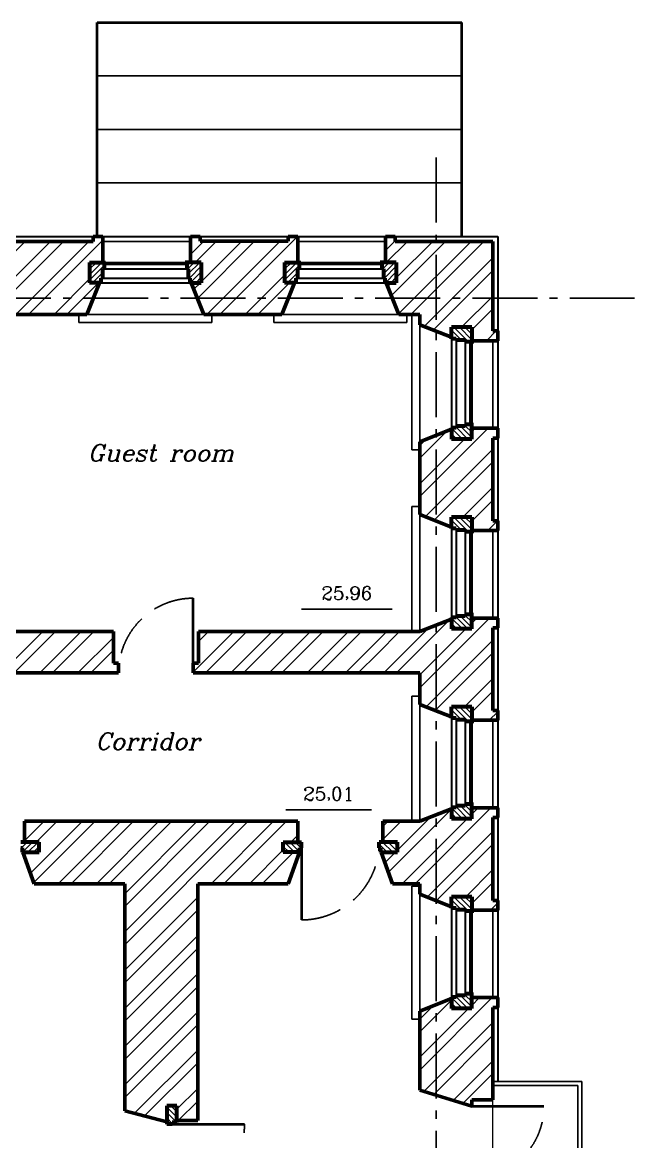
# Model space of a CAD drawing. Header units: millimetres. Extents: x 60 to 102290, y 34 to 65730.
# Drawn here: x 94738 to 102290, y 15173 to 28973 of the extents above; entities that cross this region are included whole.
import ezdxf
from ezdxf.enums import TextEntityAlignment as Align

# ---------------------------------------------------------------- set-up
doc = ezdxf.new("R2010")
doc.units = ezdxf.units.MM
doc.linetypes.add('GOST2.303 4', pattern=[7, 5, -2, 0])
doc.linetypes.add('GOST2.303 6', pattern=[12, 8, -1.5, 1, -1.5])
doc.layers.add('axes', color=40, linetype='GOST2.303 6')
doc.layers.add('text', color=177, linetype='Continuous')
doc.styles.add('GOST 2.304', font='romanc.shx', dxfattribs={"oblique": 15})

msp = doc.modelspace()

# ---------------------------------------------------------------- linework, layer by layer
at = {"lineweight": 40, "ltscale": 100}
for p, q in [((95660.3, 26333.3), (95660.3, 28973.3)), ((95660.3, 28973.3), (100160.3, 28973.3)), ((100160.3, 26333.3), (100160.3, 28973.3)), ((96845.3, 20953.3), (96845.3, 21873.3)), ((98179.9, 18865.8), (98179.9, 17905.8)), ((100280.6, 15608.3), (101170.6, 15608.3)), ((96517.8, 15388.7), (97477.8, 15388.7))]:
    msp.add_line(p, q, dxfattribs=at)
at = {"lineweight": 25, "ltscale": 100}
for p, q in [((95660.3, 28313.3), (100160.3, 28313.3)), ((95660.3, 27653.3), (100160.3, 27653.3)), ((95660.3, 26993.3), (100160.3, 26993.3)), ((94511.9, 26013.3), (94771.9, 26273.3)), ((94552.8, 25582.7), (95243.4, 26273.3)), ((94604.9, 25792), (95086.3, 26273.3)), ((94657.7, 25373.3), (95557.7, 26273.3)), ((94814.9, 25373.3), (95730.3, 26288.7)), ((95610.3, 26325.9), (95617.7, 26333.3)), ((96810.3, 26273.3), (95730.3, 26273.3)), ((96810.3, 26111.5), (96972.1, 26273.3)), ((96869.3, 26013.3), (97129.3, 26273.3)), ((96897.7, 25570.3), (97601.5, 26274.1)), ((96944.9, 25774.7), (97444.3, 26274.1)), ((97015, 25373.3), (97915.8, 26274.1)), ((97172.2, 25373.3), (98132.2, 26333.3)), ((99215.7, 26273.3), (98135.7, 26273.3)), ((99215.7, 26159.5), (99335.7, 26279.5)), ((99226.6, 26013.3), (99486.6, 26273.3)), ((99289.5, 25604.7), (99958, 26273.3)), ((99350.3, 25822.7), (99800.9, 26273.3)), ((99378.3, 25379.3), (100272.4, 26273.3)), ((99529.5, 25373.3), (100429.5, 26273.3)), ((95565.3, 25995.8), (95582.8, 26013.3)), ((95565.3, 25928.4), (95650.2, 26013.3)), ((95565.3, 25861.1), (95717.5, 26013.3)), ((95565.3, 25793.7), (95745.3, 25973.7)), ((95761.9, 25990.3), (95765.3, 25993.7)), ((96764.9, 25988.1), (96790.1, 26013.3)), ((96778.5, 25934.3), (96857.5, 26013.3)), ((96784.9, 25873.4), (96924.8, 26013.3)), ((96798.2, 25819.3), (96944.9, 25966.1)), ((97970.6, 25995.8), (97988.2, 26013.3)), ((97970.6, 25928.4), (98055.5, 26013.3)), ((97970.6, 25861.1), (98122.9, 26013.3)), ((97970.6, 25793.7), (98150.7, 25973.7)), ((98126.5, 26013.3), (98135.7, 26022.5)), ((98167.3, 25990.3), (98170.7, 25993.7)), ((99170.3, 25988.1), (99195.5, 26013.3)), ((99183.8, 25934.3), (99262.8, 26013.3)), ((99190.3, 25873.4), (99330.2, 26013.3)), ((99203.5, 25819.3), (99350.3, 25966.1)), ((99693.4, 25222.9), (100540.6, 26070.1)), ((95129.2, 25373.3), (95565.3, 25809.4)), ((95602.2, 25763.3), (95725.3, 25886.4)), ((96809.5, 25763.3), (96944.9, 25898.7)), ((96876.9, 25763.3), (96944.9, 25831.4)), ((97486.5, 25373.3), (97970.6, 25857.5)), ((98007.6, 25763.3), (98130.7, 25886.4)), ((99214.9, 25763.3), (99350.3, 25898.7)), ((99282.2, 25763.3), (99350.3, 25831.4)), ((99806.1, 25178.5), (100540.6, 25913)), ((95286.3, 25373.3), (95676.3, 25763.3)), ((95669.6, 25763.3), (95705.3, 25799)), ((96853.3, 25683), (96933.6, 25763.3)), ((96944.2, 25763.3), (96944.9, 25764)), ((97643.7, 25373.3), (98033.7, 25763.3)), ((98075, 25763.3), (98110.7, 25799)), ((99245.1, 25717.5), (99290.9, 25763.3)), ((99349.6, 25763.3), (99350.3, 25764)), ((100155.3, 25213.3), (100540.6, 25598.7)), ((100280.6, 25181.5), (100540.6, 25441.5)), ((95435, 25273.3), (95435, 25373.3)), ((95435, 25373.3), (97075.3, 25373.3)), ((97075.3, 25273.3), (95435, 25273.3)), ((95534.9, 25373.3), (96975.3, 25373.3)), ((96975.3, 25373.3), (97075.3, 25373.3)), ((97075.3, 25373.3), (97075.3, 25273.3)), ((97840.3, 25273.3), (97840.3, 25373.3)), ((97840.3, 25373.3), (99480.6, 25373.3)), ((99480.6, 25273.3), (97840.3, 25273.3)), ((97940.3, 25373.3), (99380.6, 25373.3)), ((99380.6, 25373.3), (99480.6, 25373.3)), ((99480.6, 25373.3), (99480.6, 25273.3)), ((99640.6, 25373.3), (99540.6, 25373.3)), ((99540.6, 25373.3), (99540.6, 23703.3)), ((99640.6, 25243.7), (99640.6, 25373.3)), ((99640.6, 25243.6), (99640.6, 23803.3)), ((100030.6, 25176.3), (100153.7, 25053.3)), ((100061, 25213.3), (100241.1, 25033.3)), ((100128.4, 25213.3), (100280.6, 25061)), ((100195.7, 25213.3), (100280.6, 25128.4)), ((100263.1, 25213.3), (100280.6, 25195.8)), ((100461.7, 25048.3), (100581.7, 25168.3)), ((100030.6, 25109), (100066.3, 25073.3)), ((100257.6, 25016.7), (100261.1, 25013.3)), ((100540.6, 23968.3), (100540.6, 25048.3)), ((100255.5, 24013.7), (100280.6, 23988.5)), ((99640.6, 23127.1), (100481.8, 23968.3)), ((99640.6, 23598.6), (99978.4, 23936.4)), ((100030.6, 23969.1), (100166.1, 23833.7)), ((100030.6, 23901.7), (100098.7, 23833.7)), ((100086.6, 23980.4), (100233.4, 23833.7)), ((100140.8, 23993.7), (100280.6, 23853.8)), ((100201.6, 24000.1), (100280.6, 23921.1)), ((100280.6, 23924.3), (100324.7, 23968.3)), ((99640.6, 23755.7), (99719.1, 23834.2)), ((99640.6, 23284.3), (100190, 23833.7)), ((99640.6, 23703.3), (99640.6, 23803.3)), ((100030.6, 23834.4), (100031.4, 23833.7)), ((99540.6, 23703.3), (99640.6, 23703.3)), ((99705.8, 22878), (100540.6, 23712.8)), ((99818.5, 22833.6), (100540.6, 23555.7)), ((100172.6, 22873.3), (100540.6, 23241.4)), ((100280.6, 22824.2), (100540.6, 23084.2)), ((99640.6, 23003.7), (99540.6, 23003.7)), ((99540.6, 23003.7), (99540.6, 21463.3)), ((99640.6, 22903.7), (99640.6, 23003.7)), ((99640.6, 22903.6), (99640.6, 21463.3)), ((100030.6, 22836.3), (100153.7, 22713.3)), ((100061, 22873.3), (100241.1, 22693.3)), ((100128.4, 22873.3), (100280.6, 22721)), ((100195.7, 22873.3), (100280.6, 22788.4)), ((100263.1, 22873.3), (100280.6, 22855.8)), ((100479, 22708.3), (100599, 22828.3)), ((100030.6, 22769), (100066.3, 22733.3)), ((100257.6, 22676.7), (100261.1, 22673.3)), ((100540.6, 21628.3), (100540.6, 22708.3)), ((100255.5, 21673.7), (100280.6, 21648.5)), ((99352.7, 20953.3), (100007, 21607.6)), ((99640.6, 20769.8), (100499.1, 21628.3)), ((100030.6, 21629.1), (100166.1, 21493.7)), ((100030.6, 21561.7), (100098.7, 21493.7)), ((100086.6, 21640.4), (100233.4, 21493.7)), ((100140.8, 21653.7), (100280.6, 21513.8)), ((100201.6, 21660.1), (100280.6, 21581.1)), ((100280.6, 21567), (100342, 21628.3)), ((94480.9, 20953.3), (94990.9, 21463.3)), ((94638, 20953.3), (95148, 21463.3)), ((94952.4, 20953.3), (95462.4, 21463.3)), ((95109.5, 20953.3), (95619.5, 21463.3)), ((96845.6, 20960.7), (97348.2, 21463.3)), ((96910.6, 21340.1), (97033.9, 21463.3)), ((96995.4, 20953.3), (97505.4, 21463.3)), ((97309.7, 20953.3), (97819.7, 21463.3)), ((97466.8, 20953.3), (97976.8, 21463.3)), ((98070.6, 21242.8), (98291.1, 21463.3)), ((98070.6, 21085.7), (98448.3, 21463.3)), ((98252.6, 20953.3), (98762.6, 21463.3)), ((98409.8, 20953.3), (98919.8, 21463.3)), ((99120.6, 21349.9), (99234.1, 21463.3)), ((99120.6, 21192.7), (99391.2, 21463.3)), ((99195.5, 20953.3), (99747.7, 21505.5)), ((99640.6, 20927), (100207.3, 21493.7)), ((100030.6, 21494.4), (100031.4, 21493.7)), ((95423.8, 20953.3), (95860.6, 21390.1)), ((98724.1, 20953.3), (99120.6, 21349.9)), ((99718.2, 20533.1), (100540.6, 21355.5)), ((95581, 20953.3), (95860.6, 21233)), ((97781.1, 20953.3), (98070.6, 21242.8)), ((98881.2, 20953.3), (99120.6, 21192.7)), ((99831, 20488.7), (100540.6, 21198.3)), ((95895.3, 20953.3), (95925.6, 20983.7)), ((97938.3, 20953.3), (98070.6, 21085.7)), ((100189.9, 20533.3), (100540.6, 20884)), ((100280.6, 20466.9), (100540.6, 20726.9)), ((99640.6, 20663.7), (99540.6, 20663.7)), ((99540.6, 20663.7), (99540.6, 19123.3)), ((99640.6, 20563.7), (99640.6, 20663.7)), ((99640.6, 20563.6), (99640.6, 19123.3)), ((100030.6, 20496.3), (100153.7, 20373.3)), ((100030.6, 20429), (100066.3, 20393.3)), ((100061, 20533.3), (100241.1, 20353.3)), ((100128.4, 20533.3), (100280.6, 20381)), ((100195.7, 20533.3), (100280.6, 20448.4)), ((100263.1, 20533.3), (100280.6, 20515.8)), ((100496.4, 20368.3), (100600.6, 20472.6)), ((100257.6, 20336.7), (100261.1, 20333.3)), ((100540.6, 19288.3), (100540.6, 20368.3)), ((100255.5, 19333.7), (100280.6, 19308.5)), ((99252.2, 18495.5), (100030.6, 19274)), ((99581.5, 18353.3), (100516.4, 19288.3)), ((100030.6, 19289.1), (100166.1, 19153.7)), ((100030.6, 19221.7), (100098.7, 19153.7)), ((100086.6, 19300.4), (100233.4, 19153.7)), ((100140.8, 19313.7), (100280.6, 19173.8)), ((100201.6, 19320.1), (100280.6, 19241.1)), ((100280.6, 19209.6), (100359.3, 19288.3)), ((94765.3, 18880.4), (95008.2, 19123.3)), ((94837.5, 18481.1), (95479.7, 19123.3)), ((94879.6, 18366.1), (95636.8, 19123.3)), ((94907.9, 18865.8), (95165.4, 19123.3)), ((95181.1, 18353.3), (95951.1, 19123.3)), ((95338.3, 18353.3), (96108.3, 19123.3)), ((95652.6, 18353.3), (96422.6, 19123.3)), ((95809.8, 18353.3), (96579.8, 19123.3)), ((96000.6, 18229.9), (96894.1, 19123.3)), ((96000.6, 17758.4), (97365.5, 19123.3)), ((96000.6, 18072.7), (97051.2, 19123.3)), ((96000.6, 17601.3), (97522.7, 19123.3)), ((97067, 18353.3), (97837, 19123.3)), ((97224.1, 18353.3), (97994.1, 19123.3)), ((99185.3, 19057.2), (99251.4, 19123.3)), ((99185.3, 18900.1), (99408.5, 19123.3)), ((99364.6, 18765.1), (99776.3, 19176.7)), ((99424.3, 18353.3), (100224.6, 19153.7)), ((100030.6, 19154.4), (100031.4, 19153.7)), ((98051, 18865.8), (98135.3, 18950.2)), ((99730.4, 18187.9), (100540.6, 18998.2)), ((94796.3, 18865.8), (94727.3, 18796.8)), ((94863.7, 18865.8), (94740.6, 18742.8)), ((94931, 18865.8), (94806, 18740.8)), ((94945.6, 18813.1), (94873.4, 18740.8)), ((97538.5, 18353.3), (97954.9, 18769.8)), ((97954.9, 18813.1), (98027.2, 18740.8)), ((97969.5, 18865.8), (98094.5, 18740.8)), ((98036.9, 18865.8), (98159.9, 18742.8)), ((98104.2, 18865.8), (98173.2, 18796.8)), ((98171.6, 18865.8), (98179.9, 18857.5)), ((99139.6, 18840.7), (99239.5, 18740.8)), ((99181.9, 18865.8), (99306.9, 18740.8)), ((99249.2, 18865.8), (99364.6, 18750.4)), ((99316.6, 18865.8), (99364.6, 18817.7)), ((99843.1, 18143.5), (100540.6, 18841)), ((94753.2, 18711.1), (94782.9, 18740.8)), ((94945.6, 18745.7), (94940.8, 18740.8)), ((97695.6, 18353.3), (98083.1, 18740.8)), ((97954.9, 18745.7), (97959.8, 18740.8)), ((99159.6, 18753.3), (99172.2, 18740.8)), ((99210.1, 18610.5), (99340.3, 18740.8)), ((100206.9, 18193), (100540.6, 18526.7)), ((98009.9, 18353.3), (98018.4, 18361.8)), ((100280.6, 18109.6), (100540.6, 18369.6)), ((99640.6, 18323.3), (99540.6, 18323.3)), ((99540.6, 18323.3), (99540.6, 16683)), ((99640.6, 18223.3), (99640.6, 18323.3)), ((99640.6, 18223.3), (99640.6, 16783)), ((96000.6, 17287), (96900.6, 18187)), ((100030.6, 18156), (100153.7, 18032.9)), ((100030.6, 18088.6), (100066.3, 18052.9)), ((100061, 18193), (100241.1, 18012.9)), ((100128.4, 18193), (100280.6, 18040.7)), ((100195.7, 18193), (100280.6, 18108.1)), ((100263.1, 18193), (100280.6, 18175.4)), ((100513.3, 18027.9), (100600.6, 18115.3)), ((96000.6, 17129.8), (96900.6, 18029.8)), ((100257.6, 17996.3), (100261.1, 17992.9)), ((100540.6, 16947.9), (100540.6, 18027.9)), ((96000.6, 16815.5), (96900.6, 17715.5)), ((96000.6, 16658.3), (96900.6, 17558.3)), ((96000.6, 16344), (96900.6, 17244)), ((96000.6, 16186.9), (96900.6, 17086.9)), ((100201.6, 16979.8), (100280.6, 16900.8)), ((100255.5, 16993.3), (100280.6, 16968.1)), ((99640.6, 16055.2), (100533.4, 16947.9)), ((99640.6, 16526.6), (100030.6, 16916.6)), ((99640.6, 16683.8), (99804.3, 16847.4)), ((100030.6, 16948.7), (100166.1, 16813.3)), ((100030.6, 16881.4), (100098.7, 16813.3)), ((100086.6, 16960.1), (100233.4, 16813.3)), ((100140.8, 16973.3), (100280.6, 16833.4)), ((100280.6, 16852.3), (100376.3, 16947.9)), ((96000.6, 15872.6), (96900.6, 16772.6)), ((99640.6, 16212.3), (100241.6, 16813.3)), ((99640.6, 16683), (99640.6, 16783)), ((100030.6, 16814), (100031.4, 16813.3)), ((96000.6, 15715.4), (96900.6, 16615.4)), ((99540.6, 16683), (99640.6, 16683)), ((99691.7, 15791.9), (100540.6, 16640.9)), ((99811.5, 15754.5), (100540.6, 16483.7)), ((96121.5, 15522), (96900.6, 16301.1)), ((100051.1, 15679.9), (100540.6, 16169.4)), ((96245.9, 15489.2), (96900.6, 16144)), ((100170.9, 15642.5), (100540.6, 16012.3)), ((101640.6, 15913.3), (100540.6, 15913.3)), ((101640.6, 15913.3), (101640.6, 11574.7)), ((96643.1, 15572.1), (96900.6, 15829.6)), ((100540.6, 15863.3), (101590.6, 15863.3)), ((101590.6, 15863.3), (101590.6, 11574.7)), ((96518.1, 15599.1), (96643.1, 15474.1)), ((96570.9, 15613.7), (96643.1, 15541.4)), ((96638.3, 15613.7), (96643.1, 15608.8)), ((96661.5, 15433.3), (96900.6, 15672.5)), ((100531, 15688.3), (100540.6, 15697.9)), ((96518.1, 15531.7), (96641.2, 15408.7)), ((96518.1, 15464.4), (96587.1, 15395.4)), ((96494.7, 15423.7), (96518.1, 15447.1)), ((96518.1, 15397), (96526.5, 15388.7))]:
    msp.add_line(p, q, dxfattribs=at)
at = {"lineweight": 30, "ltscale": 100}
for p, q in [((61880.6, 26333.3), (100600.6, 26333.3)), ((95350.6, 26273.3), (95600.6, 26273.3)), ((97160.6, 26273.3), (96940.6, 26273.3)), ((100600.6, 26333.3), (100600.6, 15913.3)), ((95765.3, 26013.3), (96744.9, 26013.3)), ((95765.3, 25990.3), (96744.9, 25990.3)), ((98170.7, 26013.3), (99150.3, 26013.3)), ((98170.7, 25990.3), (99150.3, 25990.3)), ((95725.3, 25819.3), (96784.9, 25819.3)), ((95745.3, 25934.3), (96764.9, 25934.3)), ((98130.7, 25819.3), (99190.3, 25819.3)), ((98150.7, 25934.3), (99170.3, 25934.3)), ((95705.3, 25763.3), (96804.9, 25763.3)), ((96872.9, 25633.3), (96821.6, 25763.3)), ((98110.7, 25763.3), (99210.3, 25763.3)), ((95534.9, 25373.3), (95600.3, 25539.2)), ((100540.6, 25427.9), (100540.6, 25177.9)), ((95480.3, 25373.3), (95534.9, 25373.3)), ((100030.6, 25073.3), (100030.6, 23973.7)), ((100086.6, 25053.3), (100086.6, 23993.7)), ((100201.6, 25033.3), (100201.6, 24013.7)), ((100257.6, 25013.3), (100257.6, 24033.7)), ((100280.6, 25013.3), (100280.6, 24033.7)), ((99900.6, 23905.7), (100030.6, 23956.9)), ((100343.1, 23968.7), (100288.1, 23968.7)), ((100600.6, 23968.3), (100350.6, 23968.3)), ((100540.6, 23087.9), (100540.6, 22837.9)), ((99900.6, 22801.2), (100030.6, 22750)), ((100030.6, 22733.3), (100030.6, 21633.7)), ((100086.6, 22713.3), (100086.6, 21653.7)), ((100201.6, 22693.3), (100201.6, 21673.7)), ((100257.6, 22673.3), (100257.6, 21693.7)), ((100280.6, 22673.3), (100280.6, 21693.7)), ((100540.6, 21153.3), (100540.6, 21403.3)), ((100540.6, 21277.9), (100540.6, 21403.3)), ((100540.6, 20747.9), (100540.6, 20497.9)), ((100030.6, 20393.3), (100030.6, 19293.7)), ((100086.6, 20373.3), (100086.6, 19313.7)), ((100201.6, 20353.3), (100201.6, 19333.7)), ((100257.6, 20333.3), (100257.6, 19353.7)), ((100280.6, 20333.3), (100280.6, 19353.7)), ((100343.1, 20368.3), (100288.1, 20368.3)), ((99315.3, 19123.3), (99565.3, 19123.3)), ((100540.6, 19162), (100540.6, 18937.6)), ((100540.6, 18407.6), (100540.6, 18157.6)), ((100030.6, 18052.9), (100030.6, 16953.3)), ((100086.6, 18032.9), (100086.6, 16973.3)), ((100201.6, 18012.9), (100201.6, 16993.3)), ((100257.6, 17992.9), (100257.6, 17013.3)), ((100280.6, 17992.9), (100280.6, 17013.3)), ((100343.1, 18027.9), (100288.1, 18027.9)), ((100350.6, 18027.9), (100600.6, 18027.9)), ((100540.6, 16601.8), (100540.6, 16821.2))]:
    msp.add_line(p, q, dxfattribs=at)
at = {"lineweight": 53, "ltscale": 100}
for p, q in [((94590.3, 26273.3), (95610.3, 26273.3)), ((95610.3, 26273.3), (95610.3, 26333.3)), ((95610.3, 26333.3), (95730.3, 26333.3)), ((95730.3, 26333.3), (95730.3, 26013.3)), ((96930.3, 26333.3), (96810.3, 26333.3)), ((96810.3, 26333.3), (96810.3, 26013.3)), ((96930.3, 26274.1), (96930.3, 26333.3)), ((98015.7, 26274.1), (96930.3, 26274.1)), ((98135.7, 26333.3), (98015.7, 26333.3)), ((98015.7, 26333.3), (98015.7, 26274.1)), ((98135.7, 26333.3), (98135.7, 26013.3)), ((98135.7, 26013.3), (98135.7, 26333.3)), ((99215.7, 26333.3), (99215.7, 26013.3)), ((99215.7, 26013.3), (99215.7, 26333.3)), ((99215.7, 26333.3), (99335.7, 26333.3)), ((99335.7, 26333.3), (99335.7, 26273.3)), ((99335.7, 26273.3), (100540.6, 26273.3)), ((100540.6, 26273.3), (100540.6, 25168.3)), ((95688.6, 25763.3), (95534.9, 25373.3)), ((96821.6, 25763.3), (96975.3, 25373.3)), ((97940.3, 25373.3), (98093.9, 25763.3)), ((99380.6, 25373.3), (99227, 25763.3)), ((95534.9, 25373.3), (94635.3, 25373.3)), ((96975.3, 25373.3), (97940.3, 25373.3)), ((99640.6, 25373.3), (99380.6, 25373.3)), ((99640.6, 25243.6), (99640.6, 25373.3)), ((100030.6, 25090), (99640.6, 25243.6)), ((100540.6, 25168.3), (100600.6, 25168.3)), ((100600.6, 25168.3), (100600.6, 25048.3)), ((100600.6, 25048.3), (100280.6, 25048.3)), ((99640.6, 23803.3), (100030.6, 23956.9)), ((100600.6, 23968.3), (100280.6, 23968.3)), ((100280.6, 23968.3), (100600.6, 23968.3)), ((100600.6, 23968.3), (100600.6, 23848.3)), ((99640.6, 22903.7), (99640.6, 23803.3)), ((100600.6, 23848.3), (100540.6, 23848.3)), ((100540.6, 23848.3), (100540.6, 22828.3)), ((100030.6, 22750), (99640.6, 22903.7)), ((100540.6, 22828.3), (100600.6, 22828.3)), ((100600.6, 22828.3), (100600.6, 22708.3)), ((100600.6, 22708.3), (100280.6, 22708.3)), ((100030.6, 21616.9), (99640.6, 21463.3)), ((100600.6, 21628.3), (100280.6, 21628.3)), ((100600.6, 21508.3), (100600.6, 21628.3)), ((93000.6, 21463.3), (95860.6, 21463.3)), ((95860.6, 21463.3), (95860.6, 21073.3)), ((99640.6, 21463.3), (96910.6, 21463.3)), ((96910.6, 21463.3), (96910.6, 21073.3)), ((100540.6, 20488.3), (100540.6, 21508.3)), ((100540.6, 21508.3), (100600.6, 21508.3)), ((95860.6, 21073.3), (95925.6, 21073.3)), ((95925.6, 21073.3), (95925.6, 20953.3)), ((96910.6, 21073.3), (96845.6, 21073.3)), ((96845.6, 21073.3), (96845.6, 20953.3)), ((95925.6, 20953.3), (93000.6, 20953.3)), ((96845.6, 20953.3), (99640.6, 20953.3)), ((99640.6, 20953.3), (99640.6, 20563.6)), ((99640.6, 20563.6), (100030.6, 20410)), ((100600.6, 20488.3), (100540.6, 20488.3)), ((100600.6, 20368.3), (100600.6, 20488.3)), ((100288.1, 20368.3), (100280.6, 20368.3)), ((100280.6, 20368.3), (100600.6, 20368.3)), ((99640.6, 19123.3), (100030.6, 19276.9)), ((100280.6, 19288.3), (100600.6, 19288.3)), ((100600.6, 19288.3), (100600.6, 19168.3)), ((99185.3, 19123.3), (99185.3, 18865.8)), ((99185.3, 18865.8), (99185.3, 19123.3)), ((99185.3, 19123.3), (99640.6, 19123.3)), ((100600.6, 19168.3), (100540.6, 19168.3)), ((100540.6, 19168.3), (100540.6, 18147.9)), ((99304.3, 18353.3), (99162.3, 18740.8)), ((99640.6, 18353.3), (99304.3, 18353.3)), ((99640.6, 18223.3), (99640.6, 18353.3)), ((100030.6, 18069.7), (99640.6, 18223.3)), ((100540.6, 18147.9), (100600.6, 18147.9)), ((100600.6, 18147.9), (100600.6, 18027.9)), ((100600.6, 18027.9), (100280.6, 18027.9)), ((99640.6, 16783), (100030.6, 16936.6)), ((100600.6, 16947.9), (100280.6, 16947.9)), ((100280.6, 16947.9), (100600.6, 16947.9)), ((100600.6, 16947.9), (100600.6, 16827.9)), ((99640.6, 15807.8), (99640.6, 16783)), ((100600.6, 16827.9), (100540.6, 16827.9)), ((100540.6, 16827.9), (100540.6, 15688.3)), ((100280.6, 15608.3), (99640.6, 15807.8)), ((100540.6, 15688.3), (100280.6, 15688.3)), ((100280.6, 15688.3), (100280.6, 15608.3))]:
    msp.add_line(p, q, dxfattribs=at)
at = {"lineweight": 60, "ltscale": 100}
for p, q in [((95565.3, 26013.3), (95765.3, 26013.3)), ((95565.3, 26013.3), (95565.3, 25763.3)), ((95745.3, 25990.3), (95745.3, 25934.3)), ((95745.3, 25990.3), (95765.3, 25990.3)), ((95765.3, 26013.3), (95765.3, 25990.3)), ((96944.9, 26013.3), (96744.9, 26013.3)), ((96744.9, 26013.3), (96744.9, 25990.3)), ((96764.9, 25990.3), (96744.9, 25990.3)), ((96764.9, 25990.3), (96764.9, 25934.3)), ((96944.9, 26013.3), (96944.9, 25763.3)), ((97970.6, 26013.3), (98170.7, 26013.3)), ((97970.6, 26013.3), (97970.6, 25763.3)), ((98150.7, 25990.3), (98150.7, 25934.3)), ((98150.7, 25990.3), (98170.7, 25990.3)), ((98170.7, 26013.3), (98170.7, 25990.3)), ((99350.3, 26013.3), (99150.3, 26013.3)), ((99150.3, 26013.3), (99150.3, 25990.3)), ((99170.3, 25990.3), (99150.3, 25990.3)), ((99170.3, 25990.3), (99170.3, 25934.3)), ((99350.3, 26013.3), (99350.3, 25763.3)), ((95705.3, 25819.3), (95705.3, 25763.3)), ((95725.3, 25819.3), (95705.3, 25819.3)), ((95725.3, 25934.3), (95725.3, 25819.3)), ((95725.3, 25934.3), (95745.3, 25934.3)), ((96784.9, 25934.3), (96764.9, 25934.3)), ((96784.9, 25934.3), (96784.9, 25819.3)), ((96784.9, 25819.3), (96804.9, 25819.3)), ((96804.9, 25819.3), (96804.9, 25763.3)), ((98110.7, 25819.3), (98110.7, 25763.3)), ((98130.7, 25819.3), (98110.7, 25819.3)), ((98130.7, 25934.3), (98130.7, 25819.3)), ((98130.7, 25934.3), (98150.7, 25934.3)), ((99190.3, 25934.3), (99170.3, 25934.3)), ((99190.3, 25934.3), (99190.3, 25819.3)), ((99190.3, 25819.3), (99210.3, 25819.3)), ((99210.3, 25819.3), (99210.3, 25763.3)), ((95705.3, 25763.3), (95565.3, 25763.3)), ((96804.9, 25763.3), (96944.9, 25763.3)), ((98110.7, 25763.3), (97970.6, 25763.3)), ((99210.3, 25763.3), (99350.3, 25763.3)), ((100030.6, 25073.3), (100030.6, 25213.3)), ((100280.6, 25213.3), (100030.6, 25213.3)), ((100280.6, 25213.3), (100280.6, 25013.3)), ((100086.6, 25073.3), (100030.6, 25073.3)), ((100086.6, 25053.3), (100086.6, 25073.3)), ((100201.6, 25053.3), (100086.6, 25053.3)), ((100201.6, 25053.3), (100201.6, 25033.3)), ((100257.6, 25033.3), (100201.6, 25033.3)), ((100257.6, 25033.3), (100257.6, 25013.3)), ((100280.6, 25013.3), (100257.6, 25013.3)), ((100257.6, 24013.7), (100201.6, 24013.7)), ((100201.6, 23993.7), (100201.6, 24013.7)), ((100280.6, 24033.7), (100257.6, 24033.7)), ((100257.6, 24013.7), (100257.6, 24033.7)), ((100280.6, 23833.7), (100280.6, 24033.7)), ((100030.6, 23973.7), (100030.6, 23833.7)), ((100086.6, 23973.7), (100030.6, 23973.7)), ((100201.6, 23993.7), (100086.6, 23993.7)), ((100086.6, 23993.7), (100086.6, 23973.7)), ((100280.6, 23833.7), (100030.6, 23833.7)), ((100030.6, 22733.3), (100030.6, 22873.3)), ((100280.6, 22873.3), (100030.6, 22873.3)), ((100280.6, 22873.3), (100280.6, 22673.3)), ((100086.6, 22733.3), (100030.6, 22733.3)), ((100086.6, 22713.3), (100086.6, 22733.3)), ((100201.6, 22713.3), (100086.6, 22713.3)), ((100201.6, 22713.3), (100201.6, 22693.3)), ((100257.6, 22693.3), (100201.6, 22693.3)), ((100257.6, 22693.3), (100257.6, 22673.3)), ((100280.6, 22673.3), (100257.6, 22673.3)), ((100257.6, 21673.7), (100201.6, 21673.7)), ((100201.6, 21653.7), (100201.6, 21673.7)), ((100280.6, 21693.7), (100257.6, 21693.7)), ((100257.6, 21673.7), (100257.6, 21693.7)), ((100280.6, 21493.7), (100280.6, 21693.7)), ((100030.6, 21633.7), (100030.6, 21493.7)), ((100086.6, 21633.7), (100030.6, 21633.7)), ((100201.6, 21653.7), (100086.6, 21653.7)), ((100086.6, 21653.7), (100086.6, 21633.7)), ((100280.6, 21493.7), (100030.6, 21493.7)), ((100030.6, 20393.3), (100030.6, 20533.3)), ((100280.6, 20533.3), (100030.6, 20533.3)), ((100280.6, 20533.3), (100280.6, 20333.3)), ((100086.6, 20393.3), (100030.6, 20393.3)), ((100086.6, 20373.3), (100086.6, 20393.3)), ((100201.6, 20373.3), (100086.6, 20373.3)), ((100201.6, 20373.3), (100201.6, 20353.3)), ((100257.6, 20353.3), (100201.6, 20353.3)), ((100257.6, 20353.3), (100257.6, 20333.3)), ((100280.6, 20333.3), (100257.6, 20333.3)), ((100257.6, 19333.7), (100201.6, 19333.7)), ((100201.6, 19313.7), (100201.6, 19333.7)), ((100280.6, 19353.7), (100257.6, 19353.7)), ((100257.6, 19333.7), (100257.6, 19353.7)), ((100280.6, 19153.7), (100280.6, 19353.7)), ((100030.6, 19293.7), (100030.6, 19153.7)), ((100086.6, 19293.7), (100030.6, 19293.7)), ((100201.6, 19313.7), (100086.6, 19313.7)), ((100086.6, 19313.7), (100086.6, 19293.7)), ((100280.6, 19153.7), (100030.6, 19153.7)), ((94945.6, 18865.8), (94720.6, 18865.8)), ((94720.6, 18796.8), (94740.6, 18796.8)), ((94740.6, 18740.8), (94740.6, 18796.8)), ((94945.6, 18740.8), (94945.6, 18865.8)), ((97954.9, 18865.8), (98179.9, 18865.8)), ((97954.9, 18740.8), (97954.9, 18865.8)), ((98179.9, 18796.8), (98159.9, 18796.8)), ((98159.9, 18740.8), (98159.9, 18796.8)), ((98179.9, 18796.8), (98179.9, 18865.8)), ((99364.6, 18865.8), (99139.6, 18865.8)), ((99139.6, 18796.8), (99139.6, 18865.8)), ((99139.6, 18796.8), (99159.6, 18796.8)), ((99159.6, 18740.8), (99159.6, 18796.8)), ((99364.6, 18740.8), (99364.6, 18865.8)), ((94740.6, 18740.8), (94945.6, 18740.8)), ((98159.9, 18740.8), (97954.9, 18740.8)), ((99159.6, 18740.8), (99364.6, 18740.8)), ((100030.6, 18052.9), (100030.6, 18193)), ((100280.6, 18193), (100030.6, 18193)), ((100280.6, 18193), (100280.6, 17992.9)), ((100086.6, 18052.9), (100030.6, 18052.9)), ((100086.6, 18032.9), (100086.6, 18052.9)), ((100201.6, 18032.9), (100086.6, 18032.9)), ((100201.6, 18032.9), (100201.6, 18012.9)), ((100257.6, 18012.9), (100201.6, 18012.9)), ((100257.6, 18012.9), (100257.6, 17992.9)), ((100280.6, 17992.9), (100257.6, 17992.9)), ((100257.6, 16993.3), (100201.6, 16993.3)), ((100201.6, 16973.3), (100201.6, 16993.3)), ((100280.6, 17013.3), (100257.6, 17013.3)), ((100257.6, 16993.3), (100257.6, 17013.3)), ((100280.6, 16813.3), (100280.6, 17013.3)), ((100030.6, 16953.3), (100030.6, 16813.3)), ((100086.6, 16953.3), (100030.6, 16953.3)), ((100201.6, 16973.3), (100086.6, 16973.3)), ((100086.6, 16973.3), (100086.6, 16953.3)), ((100280.6, 16813.3), (100030.6, 16813.3)), ((96518.1, 15613.7), (96518.1, 15388.7)), ((96643.1, 15613.7), (96518.1, 15613.7)), ((96643.1, 15408.7), (96643.1, 15613.7)), ((96587.1, 15388.7), (96518.1, 15388.7)), ((96587.1, 15388.7), (96587.1, 15408.7)), ((96643.1, 15408.7), (96587.1, 15408.7))]:
    msp.add_line(p, q, dxfattribs=at)
at = {"lineweight": 53, "ltscale": 40}
for p, q in [((94765.3, 18865.8), (94765.3, 19123.3)), ((94765.3, 19123.3), (98135.3, 19123.3)), ((98135.3, 19123.3), (98135.3, 18865.8)), ((94765.3, 18873.3), (94765.3, 18865.8)), ((94884.3, 18353.3), (94742.3, 18740.8)), ((98157.3, 18740.8), (98015.3, 18353.3)), ((96000.6, 18353.3), (94884.3, 18353.3)), ((96000.6, 15553.8), (96000.6, 18353.3)), ((98015.3, 18353.3), (96900.6, 18353.3)), ((96900.6, 18353.3), (96900.6, 15433.3)), ((96518.1, 15417.5), (96000.6, 15553.8)), ((96900.6, 15433.3), (96643.1, 15433.3))]:
    msp.add_line(p, q, dxfattribs=at)
at = {"lineweight": 18, "ltscale": 100}
msp.add_line((100540.6, 14638.3), (100540.6, 15688.3), dxfattribs=at)
at = {"linetype": 'GOST2.303 4', "ltscale": 100}
for centre, radius, start, end in [((96845.3, 20953.3), 920, 90, 180), ((98179.9, 18865.5), 959.7, 270, 0.01794), ((100280.6, 15608.3), 890, 270, 0), ((96518.1, 15388.7), 959.7, 269.98206, 0)]:
    msp.add_arc(centre, radius, start, end, dxfattribs=at)
at = {"layer": 'axes', "ltscale": 100, "extrusion": (1, 0, 0)}
msp.add_line((99840.3, 27305.7), (99840.3, 1536.5), dxfattribs=at)
at = {"layer": 'axes', "ltscale": 100, "extrusion": (0, 1, 0)}
msp.add_line((102289.8, 25573.3), (56821, 25573.3), dxfattribs=at)
at = {"layer": 'text', "linetype": 'Continuous', "ltscale": 75}
for p, q in [((98181.5, 21737.2), (99299, 21737.2)), ((97986.5, 19262.7), (99044.9, 19262.7))]:
    msp.add_line(p, q, dxfattribs=at)

# ---------------------------------------------------------------- texts
at = {"layer": 'text', "linetype": 'Continuous', "ltscale": 90, "style": 'GOST 2.304', "oblique": 15}
for s, height, p in [('Guest room ', 208.333, (96518.3, 23665.4)), ('Corridor', 208.33, (96283.1, 20109.6))]:
    msp.add_text(s, height=height, dxfattribs=at).set_placement(p, align=Align.MIDDLE_CENTER)
at = {"layer": 'text', "linetype": 'Continuous', "ltscale": 50, "style": 'GOST 2.304'}
for s, p in [('25,96', (98740.3, 21936)), ('25,01', (98515.7, 19461.5))]:
    msp.add_text(s, height=166.67, dxfattribs=at).set_placement(p, align=Align.MIDDLE_CENTER)

doc.saveas('drawing.dxf')
